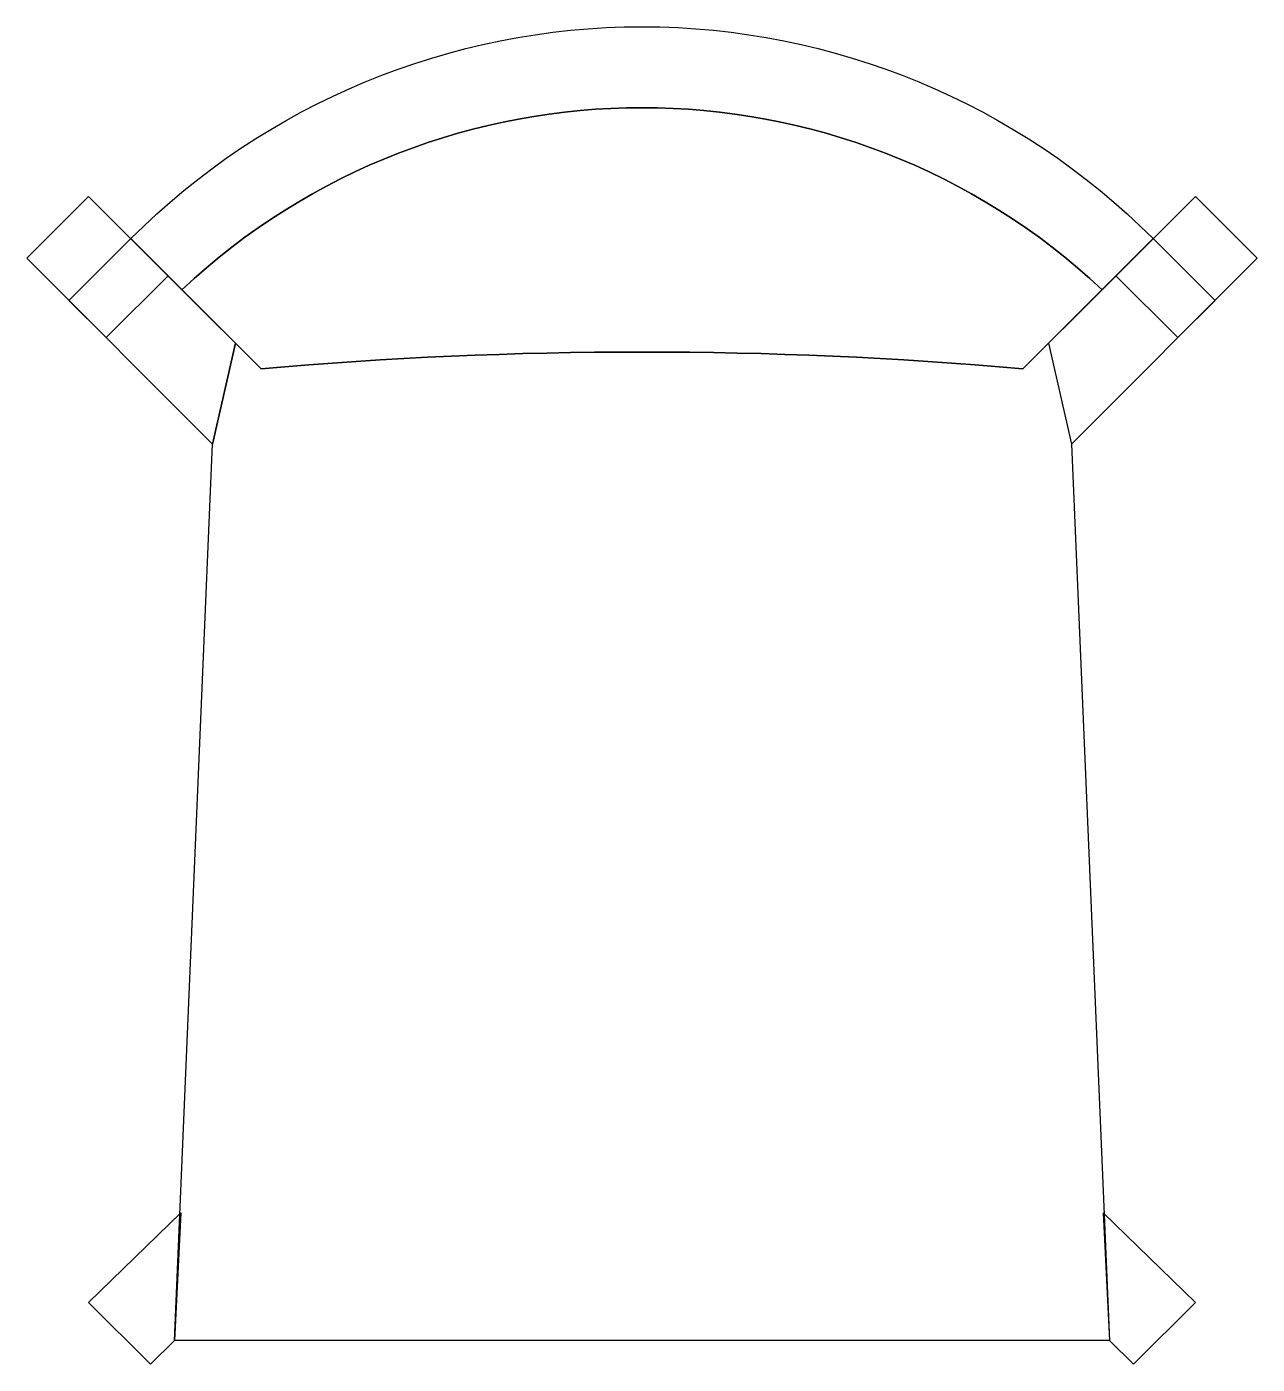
# Model space of a CAD drawing. Header units: millimetres. Extents: x -281 to 281, y -306 to 306.
import ezdxf

# ---------------------------------------------------------------- set-up
doc = ezdxf.new("R2010")
doc.units = ezdxf.units.MM
doc.header["$LTSCALE"] = 0.001

msp = doc.modelspace()

# ---------------------------------------------------------------- linework, layer by layer
for points in [[(-233.8, 209.08, -0.414645), (233.8, 209.08), (210.5, 185.68, 0.395756), (-210.5, 185.68), (-233.8, 209.08)], [(-210.5, 185.68, -0.395756), (210.5, 185.68), (174.2, 149.48, 0.044226), (-174.2, 149.48), (-210.5, 185.68)], [(-213.8, -295.12), (-196.4, 115.08), (-185.9, 161.18), (-174.2, 149.48, -0.044226), (174.2, 149.48), (185.9, 161.18), (196.4, 115.08), (213.8, -295.12), (-213.8, -295.12)]]:
    msp.add_lwpolyline(points, format="xyb")
for points in [[(-185.9, 161.18), (-196.4, 115.08), (-281.4, 200.08), (-253.1, 228.38), (-185.9, 161.18)], [(185.9, 161.18), (196.4, 115.08), (281.4, 200.08), (253.1, 228.38), (185.9, 161.18)], [(-216.8, 192.08), (-245.1, 163.88), (-262.1, 180.78), (-233.8, 209.08), (-216.8, 192.08)], [(216.8, 192.08), (245.1, 163.88), (262.1, 180.78), (233.8, 209.08), (216.8, 192.08)], [(-211, -236.72), (-213.8, -295.12), (-224.8, -306.02), (-253.1, -277.82), (-211, -236.72)], [(211, -236.72), (213.8, -295.12), (224.8, -306.02), (253.1, -277.82), (211, -236.72)]]:
    msp.add_lwpolyline(points)

doc.saveas('drawing.dxf')
